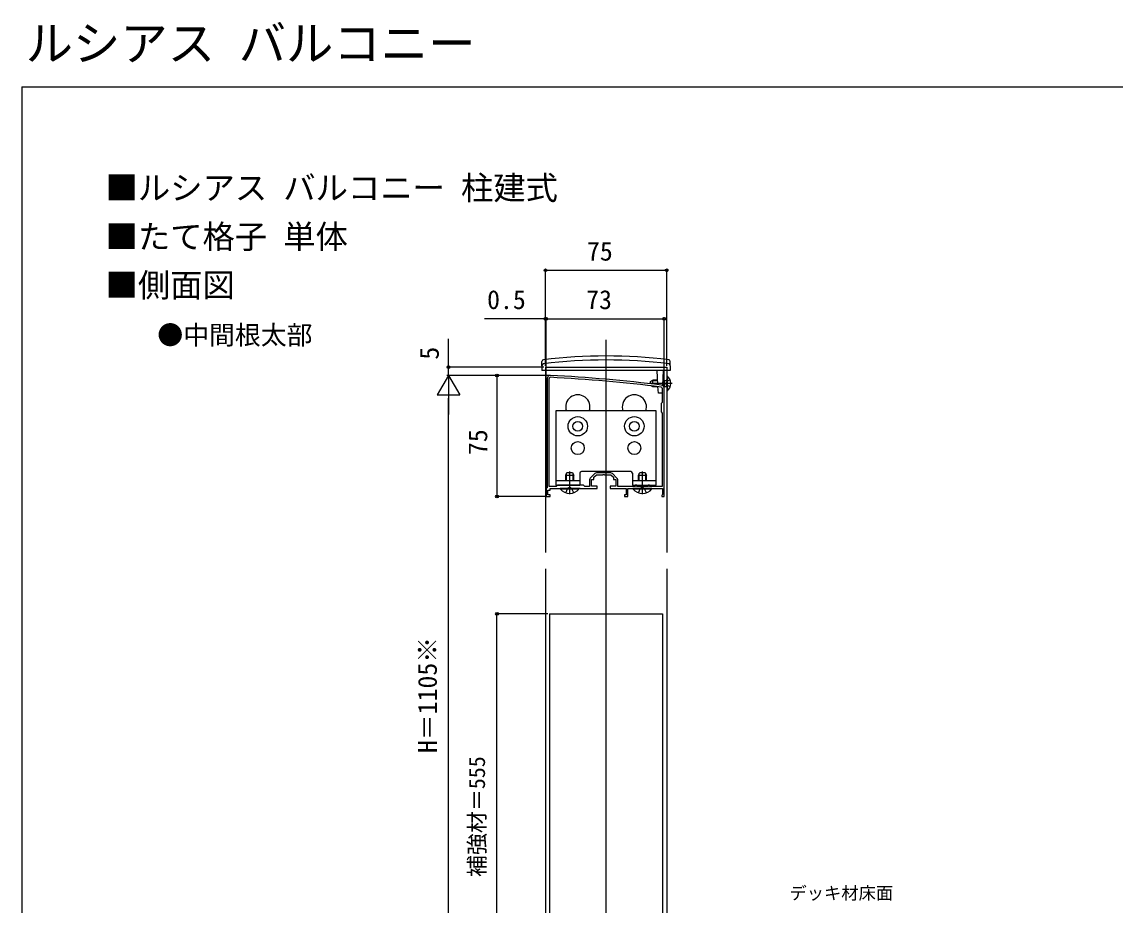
# Model space of a CAD drawing. Units: millimetres, scale not verified. Extents: x -700 to 700, y -1043 to 1037.
# Drawn here: x -700 to -24, y 490 to 1037 of the extents above; entities that cross this region are included whole.
import ezdxf
from ezdxf.enums import TextEntityAlignment as Align

# ---------------------------------------------------------------- set-up
doc = ezdxf.new("R2010")
doc.units = ezdxf.units.MM
doc.header["$LTSCALE"] = 6
for name, color, linetype in [('0-1_USER1', 3, 'Continuous'), ('0-2_YKK_11', 7, 'Continuous'), ('0-4_YKK_12', 2, 'Continuous'), ('0-5_YKK_13', 4, 'Continuous'), ('0-6_YKK_D', 6, 'Continuous'), ('0-7_YKK_ZWAK', 7, 'Continuous')]:
    doc.layers.add(name, color=color, linetype=linetype)
doc.styles.add('ＭＳ ゴシック', font='')
doc.styles.get('ＭＳ ゴシック').set_extended_font_data('MS Gothic')

msp = doc.modelspace()

# ---------------------------------------------------------------- linework, layer by layer
at = {"layer": '0-2_YKK_11'}
for p, q in [((-373.8, 749.5), (-373.8, 816.3)), ((-335.624, 758), (-344.376, 758)), ((-345.436, 757.561), (-348.261, 754.736)), ((-331.739, 754.736), (-334.564, 757.561))]:
    msp.add_line(p, q, dxfattribs=at)
for points in [[(-375, 816.3), (-375, 748.8), (-375.5, 748.3), (-375.5, 743.3), (-373, 743.3), (-373, 744.3), (-374.5, 744.3), (-374.5, 747.3), (-373, 747.3), (-373, 748.3), (-366.458, 748.3), (-366.275, 748.42), (-365.725, 748.42), (-365.542, 748.3), (-361.458, 748.3), (-361.275, 748.42), (-360.725, 748.42), (-360.542, 748.3), (-355.458, 748.3), (-355.275, 748.42), (-354.725, 748.42), (-354.542, 748.3), (-344, 748.3), (-344, 749.8), (-347.5, 749.8), (-347.5, 753.8), (-346, 753.8), (-346, 755.3), (-344.5, 756.8), (-340.458, 756.8), (-340.275, 756.92), (-339.725, 756.92), (-339.542, 756.8), (-335.5, 756.8), (-334, 755.3), (-334, 753.8), (-332.5, 753.8), (-332.5, 749.8), (-336, 749.8), (-336, 748.3)], [(-336, 748.3), (-326, 748.3), (-326, 744.3), (-327, 744.3), (-327, 743.3), (-325, 743.3), (-325, 748.3), (-316.458, 748.3), (-316.275, 748.42), (-315.725, 748.42), (-315.542, 748.3), (-303.5, 748.3), (-303.5, 744.592), (-303.75, 744.296), (-304, 744), (-304, 743.3), (-302.5, 743.3), (-302.5, 810.3)], [(-303.7, 810.3), (-303.7, 801.6), (-304.5, 800.8), (-304.5, 795.8), (-303.7, 795), (-303.7, 749.5), (-311.6, 749.5), (-311.6, 750.3), (-312.5, 750.3), (-312.5, 749.5), (-319.5, 749.5), (-319.5, 750.3), (-320.4, 750.3), (-320.4, 749.5), (-331.3, 749.5), (-331.3, 753.676)], [(-348.7, 753.676), (-348.7, 749.5), (-351.7, 749.5), (-352.5, 750.3), (-368.5, 750.3), (-369.3, 749.5), (-373.8, 749.5)]]:
    msp.add_lwpolyline(points, dxfattribs=at)
for centre, radius, start, end in [((-373, 816.3), 2, 86.9684, 180.00001), ((-373, 816.3), 0.8, 86.96839, 180.00001), ((-425.781, -180.299), 998.796, 83.01993, 86.96841), ((-425.781, -180.299), 999.996, 83.01993, 86.96841), ((-304.5, 810.3), 2, 0.00001, 83.01993), ((-304.5, 810.3), 0.8, 0.00001, 83.01993), ((-344.376, 756.5), 1.5, 90.00002, 135.00001), ((-335.624, 756.5), 1.5, 44.99999, 89.99998), ((-347.2, 753.676), 1.5, 134.99999, 179.99998), ((-332.8, 753.676), 1.5, 0.00002, 45.00001)]:
    msp.add_arc(centre, radius, start, end, dxfattribs=at)
at = {"layer": '0-4_YKK_12'}
for p, q in [((-338.5, -120.7), (-338.5, 840.3)), ((-376, 823.3), (-376, 821.3)), ((-376, 823.3), (-301, 823.3)), ((-376, 821.3), (-376, 708.6)), ((-301, 823.3), (-301, 821.3)), ((-301, 821.3), (-301, 708.6)), ((-376, 698.6), (-376, 108.3)), ((-301, 698.6), (-301, 434.777)), ((-373.5, 670.8), (-303.5, 670.8)), ((-373.5, 670.8), (-373.5, 453.3)), ((-303.5, 670.8), (-303.5, 453.3))]:
    msp.add_line(p, q, dxfattribs=at)
for centre in [(-356, 798.8), (-321, 798.8)]:
    msp.add_arc(centre, 7.5, 340.52879, 199.47121, dxfattribs=at)
at = {"layer": '0-5_YKK_13'}
for p, q in [((-378.2, 824.3), (-378.153, 826.967)), ((-298.8, 824.3), (-298.847, 826.967)), ((-378.2, 824.3), (-378.148, 821.3)), ((-298.852, 821.3), (-378.148, 821.3)), ((-306.437, 812.55), (-306.895, 821.3)), ((-303.105, 821.3), (-303.588, 812.08)), ((-298.8, 824.3), (-298.852, 821.3)), ((-297.5, 813.3), (-311.554, 813.3)), ((-311, 814.6), (-309.6, 815.3)), ((-311, 813.088), (-311, 814.6)), ((-309.6, 811.3), (-310.686, 811.843)), ((-306.561, 814.921), (-310.358, 814.921)), ((-306.581, 815.3), (-309.6, 815.3)), ((-309.6, 812.925), (-309.6, 815.3)), ((-302.4, 814.921), (-303.439, 814.921)), ((-302.4, 815.3), (-303.419, 815.3)), ((-302.4, 811.3), (-302.4, 815.3)), ((-302.4, 815.3), (-301.588, 815.155)), ((-302.4, 814.921), (-301.385, 815.161)), ((-300.907, 814.445), (-301.516, 813.3)), ((-300.907, 812.155), (-301.516, 813.3)), ((-301, 818.05), (-301, 808.55)), ((-300.773, 818.05), (-301, 818.05)), ((-298.891, 815.45), (-300.907, 814.445)), ((-298.891, 811.15), (-300.907, 812.155)), ((-300.773, 818.05), (-300.773, 808.55)), ((-309.28, 811.679), (-310.358, 811.679)), ((-309.6, 811.3), (-309.6, 811.717)), ((-306.371, 811.3), (-309.6, 811.3)), ((-306.161, 807.3), (-306.373, 811.333)), ((-303.839, 807.3), (-306.161, 807.3)), ((-303.7, 809.943), (-303.839, 807.3)), ((-302.4, 811.679), (-303.051, 811.679)), ((-302.4, 811.3), (-302.768, 811.3)), ((-302.4, 811.679), (-301.385, 811.439)), ((-302.4, 811.3), (-301.588, 811.445)), ((-300.773, 808.55), (-301, 808.55)), ((-363.5, 756.6), (-362.7, 758.3)), ((-362.7, 758.3), (-359.3, 758.3)), ((-361, 744.8), (-361, 758.8)), ((-359.3, 758.3), (-358.5, 756.6)), ((-354.75, 757.8), (-354.75, 750.3)), ((-323.25, 758.8), (-353.75, 758.8)), ((-318.5, 756.6), (-317.7, 758.3)), ((-317.7, 758.3), (-314.3, 758.3)), ((-316, 744.8), (-316, 758.8)), ((-314.3, 758.3), (-313.5, 756.6)), ((-369.5, 753.2), (-354.75, 753.2)), ((-363.5, 753.2), (-363.5, 756.6)), ((-363.5, 756.6), (-358.5, 756.6)), ((-363.067, 753.2), (-363.067, 757.52)), ((-358.933, 753.2), (-358.933, 757.52)), ((-358.5, 753.2), (-358.5, 756.6)), ((-322.25, 753.2), (-307.5, 753.2)), ((-318.5, 753.2), (-318.5, 756.6)), ((-318.5, 756.6), (-313.5, 756.6)), ((-318.067, 753.2), (-318.067, 757.52)), ((-313.933, 753.2), (-313.933, 757.52)), ((-313.5, 753.2), (-313.5, 756.6)), ((-355.1, 748.3), (-366.9, 748.3)), ((-366.9, 748.052), (-366.9, 748.3)), ((-366.9, 748.052), (-355.1, 748.052)), ((-363.5, 745.717), (-362.145, 748.435)), ((-361, 749.044), (-362.145, 748.435)), ((-361, 749.044), (-359.855, 748.435)), ((-358.5, 745.717), (-359.855, 748.435)), ((-355.1, 748.052), (-355.1, 748.3)), ((-310.1, 748.3), (-321.9, 748.3)), ((-321.9, 748.052), (-321.9, 748.3)), ((-321.9, 748.052), (-310.1, 748.052)), ((-318.5, 749.5), (-318.5, 750.3)), ((-318.5, 745.717), (-317.145, 748.435)), ((-318.067, 749.5), (-318.067, 750.3)), ((-316, 749.044), (-317.145, 748.435)), ((-316, 749.044), (-314.855, 748.435)), ((-313.5, 745.717), (-314.855, 748.435)), ((-313.933, 749.5), (-313.933, 750.3)), ((-313.5, 749.5), (-313.5, 750.3)), ((-310.1, 748.052), (-310.1, 748.3))]:
    msp.add_line(p, q, dxfattribs=at)
for points in [[(-307.5, 750.3), (-307.5, 796.3), (-369.5, 796.3), (-369.5, 750.3), (-354.75, 750.3)], [(-322.25, 757.8), (-322.25, 750.3), (-307.5, 750.3)]]:
    msp.add_lwpolyline(points, dxfattribs=at)
for centre, radius in [((-356, 786.8), 6), ((-321, 786.8), 6), ((-356, 786.8), 3), ((-321, 786.8), 3), ((-356, 773.3), 4), ((-321, 773.3), 4)]:
    msp.add_circle(centre, radius, dxfattribs=at)
for centre, radius, start, end in [((-377.197, 824.453), 1, 97.02227, 179), ((-377.154, 826.949), 1, 96.9597, 179), ((-338.5, 510.3), 317.528, 82.97773, 97.02227), ((-338.5, 510.3), 320, 83.0403, 96.9597), ((-299.846, 826.949), 1, 1, 83.0403), ((-299.803, 824.453), 1, 1, 82.97773), ((-301.5, 815.648), 0.5, 259.90904, 0), ((-304.6, 813.3), 6.1, 308.85935, 51.14065), ((-301.5, 810.952), 0.5, 0, 100.09096), ((-353.75, 757.8), 1, 90, 180), ((-323.25, 757.8), 1, 0, 90), ((-361, 753), 7.7, 219.98312, 320.01688), ((-316, 753), 7.7, 219.98312, 320.01688)]:
    msp.add_arc(centre, radius, start, end, dxfattribs=at)
at = {"layer": '0-6_YKK_D'}
for p, q in [((-376, 824.3), (-376, 884.3)), ((-301, 883.3), (-376, 883.3)), ((-301, 824.3), (-301, 884.3)), ((-376, 853.3), (-413.8, 853.3)), ((-376, 824.3), (-376, 854.3)), ((-375.5, 853.3), (-376, 853.3)), ((-375.5, 749.176), (-375.5, 854.3)), ((-375.5, 749.176), (-375.5, 854.3)), ((-375.5, 853.3), (-302.5, 853.3)), ((-375.5, 853.3), (-372.1, 853.3)), ((-302.5, 811.3), (-302.5, 854.3)), ((-377, 823.3), (-437, 823.3)), ((-436, 818.3), (-443, 806.176)), ((-374, 818.3), (-437, 818.3)), ((-374, 818.3), (-437, 818.3)), ((-436, 818.3), (-429, 806.176)), ((-436, 818.3), (-436, 794.051)), ((-374, 818.3), (-407, 818.3)), ((-406, 818.3), (-406, 743.3)), ((-443, 806.176), (-429, 806.176)), ((-436, 472.3), (-436, 804.3)), ((-376.2, 743.3), (-407, 743.3)), ((-374.5, 670.8), (-407, 670.8)), ((-406, 453.3), (-406, 670.8))]:
    msp.add_line(p, q, dxfattribs=at)
msp.add_lwpolyline([(-436, 818.3), (-436, 823.3), (-436, 840.973)], dxfattribs=at)
for centre in [(-376, 883.3), (-301, 883.3), (-376, 853.3), (-375.5, 853.3), (-375.5, 853.3), (-302.5, 853.3), (-436, 823.3), (-406, 818.3), (-406, 743.3), (-406, 670.8)]:
    msp.add_circle(centre, 0.85, dxfattribs=at)
at = {"layer": '0-7_YKK_ZWAK'}
for q in [(-700, -1043.2), (700, 996.8)]:
    msp.add_line((-700, 996.8), q, dxfattribs=at)

# ---------------------------------------------------------------- texts
at = {"layer": '0-1_USER1', "style": 'ＭＳ ゴシック'}
for s, height, p in [('ルシアス バルコニー', 21.48, (-697.664, 1006.63)), ('■ルシアス バルコニー 柱建式', 14.66, (-648.205, 922.641)), ('■たて格子 単体', 14.66, (-648.205, 892.414)), ('■側面図', 14.66, (-648.205, 862.414)), ('●中間根太部', 11.73, (-616.182, 833.891))]:
    msp.add_text(s, height=height, dxfattribs=at).set_placement(p, align=Align.BOTTOM_LEFT)
at = {"layer": '0-6_YKK_D', "style": 'ＭＳ ゴシック'}
for s, height, p in [('75', 11.73, (-350.318, 885.8)), ('0.5', 11.73, (-412.118, 855.8)), ('73', 11.73, (-350.818, 855.8)), ('デッキ材床面', 7.845, (-225.045, 491.637))]:
    msp.add_text(s, height=height, dxfattribs=at).set_placement(p, align=Align.BOTTOM_LEFT)
for s, height, p in [('5', 11.73, (-438.5, 828.018)), ('75', 11.73, (-408.5, 768.982)), ('H＝1105※', 11.73, (-439.682, 584.573)), ('補強材＝555', 9.971, (-410.432, 507.843))]:
    msp.add_text(s, height=height, rotation=90, dxfattribs=at).set_placement(p, align=Align.BOTTOM_LEFT)

doc.saveas('drawing.dxf')
